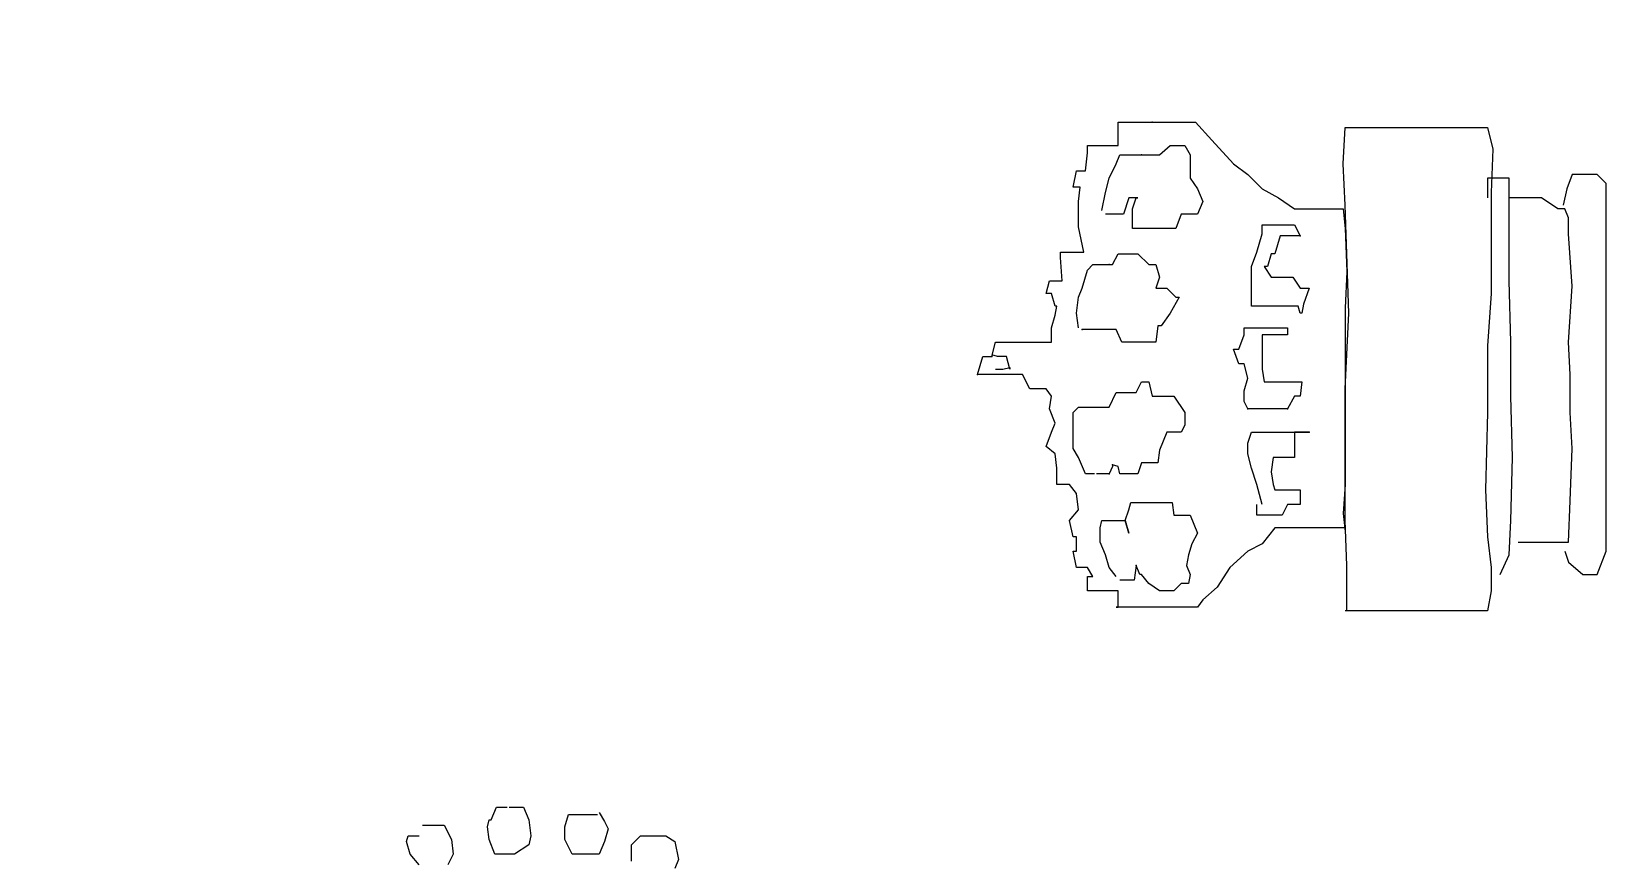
# Model space of a CAD drawing. Extents: x 730654 to 731244, y 4379381 to 4380408.
# Drawn here: x 730677.78 to 730686.57, y 4380248.42 to 4380253.02 of the extents above; entities that cross this region are included whole.
import ezdxf

# ---------------------------------------------------------------- set-up
doc = ezdxf.new("R2010")
doc.units = 0
doc.layers.get('0').update_dxf_attribs({"linetype": 'CONTINUOUS'})

msp = doc.modelspace()

# ---------------------------------------------------------------- linework, layer by layer
at = {"color": 0, "linetype": 'CONTINUOUS'}
for p, q in [((730683.81, 4380252.39), (730683.81, 4380252.52)), ((730683.81, 4380252.52), (730683.84, 4380252.52)), ((730683.81, 4380252.39), (730683.81, 4380252.52)), ((730683.81, 4380252.52), (730683.84, 4380252.52)), ((730683.84, 4380252.52), (730683.88, 4380252.52)), ((730683.84, 4380252.52), (730683.88, 4380252.52)), ((730683.88, 4380252.52), (730683.92, 4380252.52)), ((730683.88, 4380252.52), (730683.92, 4380252.52)), ((730683.92, 4380252.52), (730683.94, 4380252.52)), ((730683.92, 4380252.52), (730683.94, 4380252.52)), ((730683.94, 4380252.52), (730684, 4380252.52)), ((730683.94, 4380252.52), (730684, 4380252.52)), ((730684, 4380252.52), (730684.05, 4380252.52)), ((730684, 4380252.52), (730684.05, 4380252.52)), ((730684.05, 4380252.52), (730684.09, 4380252.52)), ((730684.05, 4380252.52), (730684.09, 4380252.52)), ((730684.09, 4380252.52), (730684.14, 4380252.52)), ((730684.09, 4380252.52), (730684.14, 4380252.52)), ((730684.14, 4380252.52), (730684.19, 4380252.52)), ((730684.14, 4380252.52), (730684.19, 4380252.52)), ((730684.19, 4380252.52), (730684.24, 4380252.52)), ((730684.19, 4380252.52), (730684.24, 4380252.52)), ((730684.24, 4380252.52), (730684.33, 4380252.42)), ((730684.24, 4380252.52), (730684.33, 4380252.42)), ((730685.06, 4380252.29), (730685.07, 4380252.49)), ((730685.06, 4380252.29), (730685.07, 4380252.49)), ((730685.07, 4380252.49), (730685.14, 4380252.49)), ((730685.07, 4380252.49), (730685.14, 4380252.49)), ((730685.14, 4380252.49), (730685.29, 4380252.49)), ((730685.14, 4380252.49), (730685.29, 4380252.49)), ((730685.29, 4380252.49), (730685.5, 4380252.49)), ((730685.29, 4380252.49), (730685.5, 4380252.49)), ((730685.5, 4380252.49), (730685.66, 4380252.49)), ((730685.5, 4380252.49), (730685.66, 4380252.49)), ((730685.66, 4380252.49), (730685.8, 4380252.49)), ((730685.66, 4380252.49), (730685.8, 4380252.49)), ((730685.8, 4380252.49), (730685.86, 4380252.49)), ((730685.8, 4380252.49), (730685.86, 4380252.49)), ((730685.86, 4380252.49), (730685.89, 4380252.37)), ((730685.86, 4380252.49), (730685.89, 4380252.37)), ((730684.33, 4380252.42), (730684.45, 4380252.29)), ((730684.33, 4380252.42), (730684.45, 4380252.29)), ((730683.63, 4380252.25), (730683.64, 4380252.35)), ((730683.63, 4380252.25), (730683.64, 4380252.35)), ((730683.64, 4380252.35), (730683.64, 4380252.39)), ((730683.64, 4380252.39), (730683.68, 4380252.39)), ((730683.64, 4380252.35), (730683.64, 4380252.39)), ((730683.64, 4380252.39), (730683.68, 4380252.39)), ((730683.68, 4380252.39), (730683.72, 4380252.39)), ((730683.68, 4380252.39), (730683.72, 4380252.39)), ((730683.72, 4380252.39), (730683.76, 4380252.39)), ((730683.72, 4380252.39), (730683.76, 4380252.39)), ((730683.76, 4380252.39), (730683.81, 4380252.39)), ((730683.76, 4380252.39), (730683.81, 4380252.39)), ((730683.8, 4380252.29), (730683.82, 4380252.34)), ((730683.8, 4380252.29), (730683.82, 4380252.34)), ((730683.82, 4380252.34), (730683.87, 4380252.34)), ((730683.82, 4380252.34), (730683.87, 4380252.34)), ((730683.87, 4380252.34), (730683.92, 4380252.34)), ((730683.87, 4380252.34), (730683.92, 4380252.34)), ((730683.92, 4380252.34), (730683.94, 4380252.34)), ((730683.92, 4380252.34), (730683.94, 4380252.34)), ((730683.94, 4380252.34), (730683.98, 4380252.34)), ((730683.94, 4380252.34), (730683.98, 4380252.34)), ((730683.98, 4380252.34), (730684, 4380252.34)), ((730683.98, 4380252.34), (730684, 4380252.34)), ((730684, 4380252.34), (730684.04, 4380252.34)), ((730684, 4380252.34), (730684.04, 4380252.34)), ((730684.04, 4380252.34), (730684.1, 4380252.39)), ((730684.04, 4380252.34), (730684.1, 4380252.39)), ((730684.1, 4380252.39), (730684.18, 4380252.39)), ((730684.1, 4380252.39), (730684.18, 4380252.39)), ((730684.18, 4380252.39), (730684.21, 4380252.34)), ((730684.18, 4380252.39), (730684.21, 4380252.34)), ((730684.21, 4380252.34), (730684.21, 4380252.27)), ((730684.21, 4380252.34), (730684.21, 4380252.27)), ((730685.89, 4380252.37), (730685.88, 4380252.13)), ((730685.89, 4380252.37), (730685.88, 4380252.13)), ((730683.56, 4380252.16), (730683.58, 4380252.25)), ((730683.56, 4380252.16), (730683.58, 4380252.25)), ((730683.58, 4380252.25), (730683.63, 4380252.25)), ((730683.58, 4380252.25), (730683.63, 4380252.25)), ((730683.76, 4380252.21), (730683.8, 4380252.29)), ((730683.76, 4380252.21), (730683.8, 4380252.29)), ((730684.21, 4380252.27), (730684.21, 4380252.21)), ((730684.21, 4380252.27), (730684.21, 4380252.21)), ((730684.45, 4380252.29), (730684.53, 4380252.23)), ((730684.45, 4380252.29), (730684.53, 4380252.23)), ((730684.53, 4380252.23), (730684.61, 4380252.15)), ((730684.53, 4380252.23), (730684.61, 4380252.15)), ((730685.07, 4380252.06), (730685.06, 4380252.29)), ((730685.07, 4380252.06), (730685.06, 4380252.29)), ((730686.33, 4380252.23), (730686.3, 4380252.15)), ((730686.33, 4380252.23), (730686.3, 4380252.15)), ((730686.39, 4380252.23), (730686.33, 4380252.23)), ((730686.39, 4380252.23), (730686.33, 4380252.23)), ((730686.47, 4380252.23), (730686.39, 4380252.23)), ((730686.47, 4380252.23), (730686.39, 4380252.23)), ((730686.52, 4380252.18), (730686.47, 4380252.23)), ((730686.52, 4380252.18), (730686.47, 4380252.23)), ((730683.6, 4380252.16), (730683.56, 4380252.16)), ((730683.6, 4380252.16), (730683.56, 4380252.16)), ((730683.59, 4380252.08), (730683.6, 4380252.16)), ((730683.59, 4380252.08), (730683.6, 4380252.16)), ((730683.74, 4380252.13), (730683.76, 4380252.21)), ((730683.74, 4380252.13), (730683.76, 4380252.21)), ((730684.21, 4380252.21), (730684.25, 4380252.15)), ((730684.21, 4380252.21), (730684.25, 4380252.15)), ((730684.25, 4380252.15), (730684.28, 4380252.08)), ((730684.25, 4380252.15), (730684.28, 4380252.08)), ((730684.61, 4380252.15), (730684.7, 4380252.1)), ((730684.61, 4380252.15), (730684.7, 4380252.1)), ((730685.89, 4380252.21), (730685.86, 4380252.21)), ((730685.86, 4380252.21), (730685.86, 4380252.15)), ((730685.89, 4380252.21), (730685.86, 4380252.21)), ((730685.86, 4380252.21), (730685.86, 4380252.15)), ((730685.86, 4380252.15), (730685.86, 4380252.1)), ((730685.86, 4380252.15), (730685.86, 4380252.1)), ((730685.93, 4380252.21), (730685.89, 4380252.21)), ((730685.93, 4380252.21), (730685.89, 4380252.21)), ((730685.98, 4380252.21), (730685.93, 4380252.21)), ((730685.98, 4380252.21), (730685.93, 4380252.21)), ((730685.98, 4380252.15), (730685.98, 4380252.21)), ((730685.98, 4380252.15), (730685.98, 4380252.21)), ((730685.98, 4380252.04), (730685.98, 4380252.15)), ((730685.98, 4380252.04), (730685.98, 4380252.15)), ((730686.3, 4380252.15), (730686.28, 4380252.06)), ((730686.3, 4380252.15), (730686.28, 4380252.06)), ((730686.52, 4380251.99), (730686.52, 4380252.18)), ((730686.52, 4380251.99), (730686.52, 4380252.18)), ((730683.59, 4380251.94), (730683.59, 4380252.08)), ((730683.59, 4380251.94), (730683.59, 4380252.08)), ((730683.72, 4380252.03), (730683.74, 4380252.13)), ((730683.72, 4380252.03), (730683.74, 4380252.13)), ((730683.87, 4380252.1), (730683.84, 4380252.01)), ((730683.87, 4380252.1), (730683.84, 4380252.01)), ((730683.89, 4380252.1), (730683.87, 4380252.1)), ((730683.89, 4380252.1), (730683.87, 4380252.1)), ((730683.89, 4380252.04), (730683.91, 4380252.1)), ((730683.91, 4380252.1), (730683.89, 4380252.1)), ((730683.89, 4380252.04), (730683.91, 4380252.1)), ((730683.91, 4380252.1), (730683.89, 4380252.1)), ((730683.91, 4380252.1), (730683.92, 4380252.1)), ((730683.92, 4380252.1), (730683.91, 4380252.1)), ((730683.91, 4380252.1), (730683.92, 4380252.1)), ((730683.92, 4380252.1), (730683.91, 4380252.1)), ((730684.28, 4380252.08), (730684.25, 4380252.01)), ((730684.28, 4380252.08), (730684.25, 4380252.01)), ((730684.7, 4380252.1), (730684.79, 4380252.04)), ((730684.7, 4380252.1), (730684.79, 4380252.04)), ((730685.08, 4380251.79), (730685.07, 4380252.06)), ((730685.08, 4380251.79), (730685.07, 4380252.06)), ((730685.88, 4380252.13), (730685.88, 4380251.88)), ((730685.88, 4380252.13), (730685.88, 4380251.88)), ((730686.02, 4380252.1), (730685.98, 4380252.1)), ((730686.02, 4380252.1), (730685.98, 4380252.1)), ((730686.09, 4380252.1), (730686.02, 4380252.1)), ((730686.09, 4380252.1), (730686.02, 4380252.1)), ((730686.16, 4380252.1), (730686.09, 4380252.1)), ((730686.16, 4380252.1), (730686.09, 4380252.1)), ((730686.25, 4380252.04), (730686.16, 4380252.1)), ((730686.25, 4380252.04), (730686.16, 4380252.1)), ((730683.76, 4380252.01), (730683.74, 4380252.01)), ((730683.76, 4380252.01), (730683.74, 4380252.01)), ((730683.8, 4380252.01), (730683.76, 4380252.01)), ((730683.8, 4380252.01), (730683.76, 4380252.01)), ((730683.84, 4380252.01), (730683.8, 4380252.01)), ((730683.84, 4380252.01), (730683.8, 4380252.01)), ((730683.89, 4380251.93), (730683.89, 4380252.04)), ((730683.89, 4380251.93), (730683.89, 4380252.04)), ((730684.16, 4380252.01), (730684.13, 4380251.93)), ((730684.16, 4380252.01), (730684.13, 4380251.93)), ((730684.19, 4380252.01), (730684.16, 4380252.01)), ((730684.19, 4380252.01), (730684.16, 4380252.01)), ((730684.25, 4380252.01), (730684.19, 4380252.01)), ((730684.25, 4380252.01), (730684.19, 4380252.01)), ((730684.79, 4380252.04), (730684.83, 4380252.04)), ((730684.79, 4380252.04), (730684.83, 4380252.04)), ((730684.83, 4380252.04), (730684.9, 4380252.04)), ((730684.83, 4380252.04), (730684.9, 4380252.04)), ((730684.9, 4380252.04), (730684.99, 4380252.04)), ((730684.9, 4380252.04), (730684.99, 4380252.04)), ((730684.99, 4380252.04), (730685.02, 4380252.04)), ((730684.99, 4380252.04), (730685.02, 4380252.04)), ((730685.02, 4380252.04), (730685.06, 4380252.04)), ((730685.02, 4380252.04), (730685.06, 4380252.04)), ((730685.06, 4380252.04), (730685.07, 4380251.93)), ((730685.06, 4380252.04), (730685.07, 4380251.93)), ((730685.98, 4380251.89), (730685.98, 4380252.04)), ((730685.98, 4380251.89), (730685.98, 4380252.04)), ((730686.29, 4380252.04), (730686.25, 4380252.04)), ((730686.29, 4380252.04), (730686.25, 4380252.04)), ((730686.31, 4380251.99), (730686.29, 4380252.04)), ((730686.31, 4380251.99), (730686.29, 4380252.04)), ((730686.31, 4380251.9), (730686.31, 4380251.99)), ((730686.31, 4380251.9), (730686.31, 4380251.99)), ((730686.52, 4380251.79), (730686.52, 4380251.99)), ((730686.52, 4380251.79), (730686.52, 4380251.99)), ((730683.62, 4380251.8), (730683.59, 4380251.94)), ((730683.62, 4380251.8), (730683.59, 4380251.94)), ((730683.92, 4380251.93), (730683.89, 4380251.93)), ((730683.92, 4380251.93), (730683.89, 4380251.93)), ((730683.98, 4380251.93), (730683.92, 4380251.93)), ((730683.98, 4380251.93), (730683.92, 4380251.93)), ((730684.03, 4380251.93), (730683.98, 4380251.93)), ((730684.03, 4380251.93), (730683.98, 4380251.93)), ((730684.1, 4380251.93), (730684.03, 4380251.93)), ((730684.1, 4380251.93), (730684.03, 4380251.93)), ((730684.13, 4380251.93), (730684.1, 4380251.93)), ((730684.13, 4380251.93), (730684.1, 4380251.93)), ((730684.58, 4380251.8), (730684.61, 4380251.9)), ((730684.58, 4380251.8), (730684.61, 4380251.9)), ((730684.61, 4380251.9), (730684.61, 4380251.95)), ((730684.61, 4380251.95), (730684.64, 4380251.95)), ((730684.61, 4380251.9), (730684.61, 4380251.95)), ((730684.61, 4380251.95), (730684.64, 4380251.95)), ((730684.64, 4380251.95), (730684.68, 4380251.95)), ((730684.64, 4380251.95), (730684.68, 4380251.95)), ((730684.68, 4380251.95), (730684.72, 4380251.95)), ((730684.68, 4380251.95), (730684.72, 4380251.95)), ((730684.71, 4380251.89), (730684.68, 4380251.79)), ((730684.71, 4380251.89), (730684.68, 4380251.79)), ((730684.75, 4380251.89), (730684.71, 4380251.89)), ((730684.75, 4380251.89), (730684.71, 4380251.89)), ((730684.72, 4380251.95), (730684.79, 4380251.95)), ((730684.72, 4380251.95), (730684.79, 4380251.95)), ((730684.82, 4380251.89), (730684.75, 4380251.89)), ((730684.82, 4380251.89), (730684.75, 4380251.89)), ((730684.79, 4380251.95), (730684.82, 4380251.89)), ((730684.79, 4380251.95), (730684.82, 4380251.89)), ((730685.07, 4380251.93), (730685.08, 4380251.69)), ((730685.07, 4380251.93), (730685.08, 4380251.69)), ((730685.88, 4380251.88), (730685.88, 4380251.57)), ((730685.88, 4380251.88), (730685.88, 4380251.57)), ((730685.98, 4380251.64), (730685.98, 4380251.89)), ((730685.98, 4380251.64), (730685.98, 4380251.89)), ((730686.33, 4380251.61), (730686.31, 4380251.9)), ((730686.33, 4380251.61), (730686.31, 4380251.9)), ((730683.49, 4380251.77), (730683.49, 4380251.8)), ((730683.49, 4380251.8), (730683.51, 4380251.8)), ((730683.49, 4380251.77), (730683.49, 4380251.8)), ((730683.49, 4380251.8), (730683.51, 4380251.8)), ((730683.51, 4380251.8), (730683.55, 4380251.8)), ((730683.51, 4380251.8), (730683.55, 4380251.8)), ((730683.55, 4380251.8), (730683.59, 4380251.8)), ((730683.55, 4380251.8), (730683.59, 4380251.8)), ((730683.59, 4380251.8), (730683.62, 4380251.8)), ((730683.59, 4380251.8), (730683.62, 4380251.8)), ((730683.78, 4380251.73), (730683.81, 4380251.79)), ((730683.78, 4380251.73), (730683.81, 4380251.79)), ((730683.81, 4380251.79), (730683.84, 4380251.79)), ((730683.81, 4380251.79), (730683.84, 4380251.79)), ((730683.84, 4380251.79), (730683.92, 4380251.79)), ((730683.84, 4380251.79), (730683.92, 4380251.79)), ((730683.92, 4380251.79), (730683.98, 4380251.73)), ((730683.92, 4380251.79), (730683.98, 4380251.73)), ((730684.55, 4380251.72), (730684.58, 4380251.8)), ((730684.55, 4380251.72), (730684.58, 4380251.8)), ((730684.66, 4380251.79), (730684.64, 4380251.72)), ((730684.66, 4380251.79), (730684.64, 4380251.72)), ((730684.68, 4380251.79), (730684.66, 4380251.79)), ((730684.68, 4380251.79), (730684.66, 4380251.79)), ((730685.09, 4380251.46), (730685.08, 4380251.79)), ((730685.09, 4380251.46), (730685.08, 4380251.79)), ((730686.52, 4380251.39), (730686.52, 4380251.79)), ((730686.52, 4380251.39), (730686.52, 4380251.79)), ((730683.5, 4380251.64), (730683.49, 4380251.77)), ((730683.5, 4380251.64), (730683.49, 4380251.77)), ((730683.61, 4380251.6), (730683.64, 4380251.7)), ((730683.61, 4380251.6), (730683.64, 4380251.7)), ((730683.64, 4380251.7), (730683.67, 4380251.73)), ((730683.64, 4380251.7), (730683.67, 4380251.73)), ((730683.67, 4380251.73), (730683.69, 4380251.73)), ((730683.67, 4380251.73), (730683.69, 4380251.73)), ((730683.69, 4380251.73), (730683.72, 4380251.73)), ((730683.69, 4380251.73), (730683.72, 4380251.73)), ((730683.72, 4380251.73), (730683.76, 4380251.73)), ((730683.72, 4380251.73), (730683.76, 4380251.73)), ((730683.76, 4380251.73), (730683.78, 4380251.73)), ((730683.76, 4380251.73), (730683.78, 4380251.73)), ((730683.98, 4380251.73), (730684.02, 4380251.73)), ((730683.98, 4380251.73), (730684.02, 4380251.73)), ((730684.02, 4380251.73), (730684.04, 4380251.66)), ((730684.02, 4380251.73), (730684.04, 4380251.66)), ((730684.55, 4380251.66), (730684.55, 4380251.72)), ((730684.55, 4380251.66), (730684.55, 4380251.72)), ((730684.64, 4380251.72), (730684.62, 4380251.72)), ((730684.62, 4380251.72), (730684.66, 4380251.66)), ((730684.64, 4380251.72), (730684.62, 4380251.72)), ((730684.62, 4380251.72), (730684.66, 4380251.66)), ((730683.41, 4380251.57), (730683.43, 4380251.64)), ((730683.41, 4380251.57), (730683.43, 4380251.64)), ((730683.43, 4380251.64), (730683.46, 4380251.64)), ((730683.43, 4380251.64), (730683.46, 4380251.64)), ((730683.46, 4380251.64), (730683.49, 4380251.64)), ((730683.46, 4380251.64), (730683.49, 4380251.64)), ((730683.49, 4380251.64), (730683.5, 4380251.64)), ((730683.49, 4380251.64), (730683.5, 4380251.64)), ((730684.04, 4380251.66), (730684.02, 4380251.6)), ((730684.04, 4380251.66), (730684.02, 4380251.6)), ((730684.55, 4380251.57), (730684.55, 4380251.66)), ((730684.55, 4380251.57), (730684.55, 4380251.66)), ((730684.66, 4380251.66), (730684.7, 4380251.66)), ((730684.66, 4380251.66), (730684.7, 4380251.66)), ((730684.7, 4380251.66), (730684.74, 4380251.66)), ((730684.7, 4380251.66), (730684.74, 4380251.66)), ((730684.74, 4380251.66), (730684.78, 4380251.66)), ((730684.74, 4380251.66), (730684.78, 4380251.66)), ((730684.78, 4380251.66), (730684.82, 4380251.6)), ((730684.78, 4380251.66), (730684.82, 4380251.6)), ((730685.08, 4380251.69), (730685.07, 4380251.49)), ((730685.08, 4380251.69), (730685.07, 4380251.49)), ((730685.99, 4380251.3), (730685.98, 4380251.64)), ((730685.99, 4380251.3), (730685.98, 4380251.64)), ((730683.44, 4380251.57), (730683.41, 4380251.57)), ((730683.44, 4380251.57), (730683.41, 4380251.57)), ((730683.46, 4380251.5), (730683.44, 4380251.57)), ((730683.46, 4380251.5), (730683.44, 4380251.57)), ((730683.58, 4380251.46), (730683.59, 4380251.55)), ((730683.58, 4380251.46), (730683.59, 4380251.55)), ((730683.59, 4380251.55), (730683.61, 4380251.6)), ((730683.59, 4380251.55), (730683.61, 4380251.6)), ((730684.02, 4380251.6), (730684.08, 4380251.6)), ((730684.02, 4380251.6), (730684.08, 4380251.6)), ((730684.08, 4380251.6), (730684.13, 4380251.55)), ((730684.08, 4380251.6), (730684.13, 4380251.55)), ((730684.15, 4380251.55), (730684.1, 4380251.46)), ((730684.15, 4380251.55), (730684.1, 4380251.46)), ((730684.13, 4380251.55), (730684.15, 4380251.55)), ((730684.13, 4380251.55), (730684.15, 4380251.55)), ((730684.55, 4380251.5), (730684.55, 4380251.57)), ((730684.55, 4380251.5), (730684.55, 4380251.57)), ((730684.82, 4380251.6), (730684.83, 4380251.6)), ((730684.82, 4380251.6), (730684.83, 4380251.6)), ((730684.83, 4380251.6), (730684.87, 4380251.6)), ((730684.83, 4380251.6), (730684.87, 4380251.6)), ((730684.87, 4380251.6), (730684.84, 4380251.51)), ((730684.87, 4380251.6), (730684.84, 4380251.51)), ((730685.88, 4380251.57), (730685.86, 4380251.28)), ((730685.88, 4380251.57), (730685.86, 4380251.28)), ((730686.31, 4380251.3), (730686.33, 4380251.61)), ((730686.31, 4380251.3), (730686.33, 4380251.61)), ((730683.44, 4380251.38), (730683.46, 4380251.45)), ((730683.44, 4380251.38), (730683.46, 4380251.45)), ((730683.46, 4380251.45), (730683.47, 4380251.5)), ((730683.47, 4380251.5), (730683.46, 4380251.5)), ((730683.46, 4380251.45), (730683.47, 4380251.5)), ((730683.47, 4380251.5), (730683.46, 4380251.5)), ((730683.59, 4380251.38), (730683.58, 4380251.46)), ((730683.59, 4380251.38), (730683.58, 4380251.46)), ((730684.1, 4380251.46), (730684.05, 4380251.39)), ((730684.1, 4380251.46), (730684.05, 4380251.39)), ((730684.58, 4380251.5), (730684.55, 4380251.5)), ((730684.58, 4380251.5), (730684.55, 4380251.5)), ((730684.64, 4380251.5), (730684.58, 4380251.5)), ((730684.64, 4380251.5), (730684.58, 4380251.5)), ((730684.72, 4380251.5), (730684.64, 4380251.5)), ((730684.72, 4380251.5), (730684.64, 4380251.5)), ((730684.79, 4380251.5), (730684.72, 4380251.5)), ((730684.79, 4380251.5), (730684.72, 4380251.5)), ((730684.81, 4380251.5), (730684.79, 4380251.5)), ((730684.81, 4380251.5), (730684.79, 4380251.5)), ((730684.82, 4380251.46), (730684.81, 4380251.5)), ((730684.82, 4380251.46), (730684.81, 4380251.5)), ((730684.83, 4380251.46), (730684.82, 4380251.46)), ((730684.83, 4380251.46), (730684.82, 4380251.46)), ((730684.84, 4380251.51), (730684.83, 4380251.46)), ((730684.84, 4380251.51), (730684.83, 4380251.46)), ((730685.07, 4380251.49), (730685.07, 4380251.27)), ((730685.07, 4380251.49), (730685.07, 4380251.27)), ((730685.07, 4380251.04), (730685.09, 4380251.46)), ((730685.07, 4380251.04), (730685.09, 4380251.46)), ((730683.44, 4380251.3), (730683.44, 4380251.38)), ((730683.44, 4380251.3), (730683.44, 4380251.38)), ((730683.64, 4380251.37), (730683.61, 4380251.37)), ((730683.64, 4380251.37), (730683.61, 4380251.37)), ((730683.68, 4380251.37), (730683.64, 4380251.37)), ((730683.68, 4380251.37), (730683.64, 4380251.37)), ((730683.72, 4380251.37), (730683.68, 4380251.37)), ((730683.72, 4380251.37), (730683.68, 4380251.37)), ((730683.74, 4380251.37), (730683.72, 4380251.37)), ((730683.74, 4380251.37), (730683.72, 4380251.37)), ((730683.76, 4380251.37), (730683.74, 4380251.37)), ((730683.76, 4380251.37), (730683.74, 4380251.37)), ((730683.8, 4380251.37), (730683.76, 4380251.37)), ((730683.8, 4380251.37), (730683.76, 4380251.37)), ((730683.83, 4380251.3), (730683.8, 4380251.37)), ((730683.83, 4380251.3), (730683.8, 4380251.37)), ((730684.03, 4380251.39), (730684.02, 4380251.3)), ((730684.03, 4380251.39), (730684.02, 4380251.3)), ((730684.05, 4380251.39), (730684.03, 4380251.39)), ((730684.05, 4380251.39), (730684.03, 4380251.39)), ((730684.51, 4380251.34), (730684.51, 4380251.38)), ((730684.51, 4380251.38), (730684.53, 4380251.38)), ((730684.51, 4380251.34), (730684.51, 4380251.38)), ((730684.51, 4380251.38), (730684.53, 4380251.38)), ((730684.53, 4380251.38), (730684.58, 4380251.38)), ((730684.53, 4380251.38), (730684.58, 4380251.38)), ((730684.58, 4380251.38), (730684.66, 4380251.38)), ((730684.58, 4380251.38), (730684.66, 4380251.38)), ((730684.66, 4380251.38), (730684.71, 4380251.38)), ((730684.66, 4380251.38), (730684.71, 4380251.38)), ((730684.71, 4380251.38), (730684.75, 4380251.38)), ((730684.71, 4380251.38), (730684.75, 4380251.38)), ((730684.75, 4380251.38), (730684.75, 4380251.34)), ((730684.75, 4380251.38), (730684.75, 4380251.34)), ((730686.52, 4380251.03), (730686.52, 4380251.39)), ((730686.52, 4380251.03), (730686.52, 4380251.39)), ((730683.11, 4380251.22), (730683.13, 4380251.3)), ((730683.11, 4380251.22), (730683.13, 4380251.3)), ((730683.13, 4380251.3), (730683.15, 4380251.3)), ((730683.13, 4380251.3), (730683.15, 4380251.3)), ((730683.15, 4380251.3), (730683.19, 4380251.3)), ((730683.15, 4380251.3), (730683.19, 4380251.3)), ((730683.19, 4380251.3), (730683.24, 4380251.3)), ((730683.19, 4380251.3), (730683.24, 4380251.3)), ((730683.24, 4380251.3), (730683.3, 4380251.3)), ((730683.24, 4380251.3), (730683.3, 4380251.3)), ((730683.3, 4380251.3), (730683.34, 4380251.3)), ((730683.3, 4380251.3), (730683.34, 4380251.3)), ((730683.34, 4380251.3), (730683.38, 4380251.3)), ((730683.34, 4380251.3), (730683.38, 4380251.3)), ((730683.38, 4380251.3), (730683.41, 4380251.3)), ((730683.38, 4380251.3), (730683.41, 4380251.3)), ((730683.41, 4380251.3), (730683.43, 4380251.3)), ((730683.41, 4380251.3), (730683.43, 4380251.3)), ((730683.43, 4380251.3), (730683.44, 4380251.3)), ((730683.43, 4380251.3), (730683.44, 4380251.3)), ((730683.87, 4380251.3), (730683.83, 4380251.3)), ((730683.87, 4380251.3), (730683.83, 4380251.3)), ((730683.94, 4380251.3), (730683.87, 4380251.3)), ((730683.94, 4380251.3), (730683.87, 4380251.3)), ((730684, 4380251.3), (730683.94, 4380251.3)), ((730684, 4380251.3), (730683.94, 4380251.3)), ((730684.02, 4380251.3), (730684, 4380251.3)), ((730684.02, 4380251.3), (730684, 4380251.3)), ((730684.48, 4380251.18), (730684.45, 4380251.26)), ((730684.45, 4380251.26), (730684.48, 4380251.26)), ((730684.48, 4380251.18), (730684.45, 4380251.26)), ((730684.45, 4380251.26), (730684.48, 4380251.26)), ((730684.48, 4380251.26), (730684.51, 4380251.34)), ((730684.48, 4380251.26), (730684.51, 4380251.34)), ((730684.64, 4380251.34), (730684.61, 4380251.34)), ((730684.61, 4380251.34), (730684.61, 4380251.19)), ((730684.64, 4380251.34), (730684.61, 4380251.34)), ((730684.61, 4380251.34), (730684.61, 4380251.19)), ((730684.68, 4380251.34), (730684.64, 4380251.34)), ((730684.68, 4380251.34), (730684.64, 4380251.34)), ((730684.72, 4380251.34), (730684.68, 4380251.34)), ((730684.72, 4380251.34), (730684.68, 4380251.34)), ((730684.75, 4380251.34), (730684.72, 4380251.34)), ((730684.75, 4380251.34), (730684.72, 4380251.34)), ((730685.07, 4380251.27), (730685.07, 4380251)), ((730685.07, 4380251.27), (730685.07, 4380251)), ((730685.86, 4380251.28), (730685.86, 4380250.91)), ((730685.86, 4380251.28), (730685.86, 4380250.91)), ((730685.99, 4380251), (730685.99, 4380251.3)), ((730685.99, 4380251), (730685.99, 4380251.3)), ((730686.32, 4380251.12), (730686.31, 4380251.3)), ((730686.32, 4380251.12), (730686.31, 4380251.3)), ((730683.03, 4380251.12), (730683.06, 4380251.22)), ((730683.03, 4380251.12), (730683.06, 4380251.22)), ((730683.06, 4380251.22), (730683.1, 4380251.22)), ((730683.06, 4380251.22), (730683.1, 4380251.22)), ((730683.1, 4380251.22), (730683.11, 4380251.22)), ((730683.1, 4380251.22), (730683.11, 4380251.22)), ((730683.14, 4380251.22), (730683.11, 4380251.23)), ((730683.11, 4380251.23), (730683.11, 4380251.22)), ((730683.14, 4380251.22), (730683.11, 4380251.23)), ((730683.11, 4380251.23), (730683.11, 4380251.22)), ((730683.19, 4380251.22), (730683.14, 4380251.22)), ((730683.19, 4380251.22), (730683.14, 4380251.22)), ((730683.21, 4380251.15), (730683.19, 4380251.22)), ((730683.21, 4380251.15), (730683.19, 4380251.22)), ((730684.51, 4380251.18), (730684.48, 4380251.18)), ((730684.51, 4380251.18), (730684.48, 4380251.18)), ((730684.53, 4380251.1), (730684.51, 4380251.18)), ((730684.53, 4380251.1), (730684.51, 4380251.18)), ((730684.61, 4380251.19), (730684.61, 4380251.15)), ((730684.61, 4380251.19), (730684.61, 4380251.15)), ((730683.04, 4380251.12), (730683.03, 4380251.12)), ((730683.04, 4380251.12), (730683.03, 4380251.12)), ((730683.1, 4380251.12), (730683.04, 4380251.12)), ((730683.1, 4380251.12), (730683.04, 4380251.12)), ((730683.15, 4380251.12), (730683.1, 4380251.12)), ((730683.15, 4380251.12), (730683.1, 4380251.12)), ((730683.13, 4380251.15), (730683.17, 4380251.15)), ((730683.13, 4380251.15), (730683.17, 4380251.15)), ((730683.2, 4380251.12), (730683.15, 4380251.12)), ((730683.2, 4380251.12), (730683.15, 4380251.12)), ((730683.17, 4380251.15), (730683.21, 4380251.16)), ((730683.17, 4380251.15), (730683.21, 4380251.16)), ((730683.24, 4380251.12), (730683.2, 4380251.12)), ((730683.24, 4380251.12), (730683.2, 4380251.12)), ((730683.21, 4380251.16), (730683.21, 4380251.15)), ((730683.21, 4380251.16), (730683.21, 4380251.15)), ((730683.28, 4380251.12), (730683.24, 4380251.12)), ((730683.28, 4380251.12), (730683.24, 4380251.12)), ((730683.32, 4380251.04), (730683.28, 4380251.12)), ((730683.32, 4380251.04), (730683.28, 4380251.12)), ((730684.51, 4380251.03), (730684.53, 4380251.1)), ((730684.51, 4380251.03), (730684.53, 4380251.1)), ((730684.61, 4380251.15), (730684.62, 4380251.08)), ((730684.61, 4380251.15), (730684.62, 4380251.08)), ((730686.32, 4380250.91), (730686.32, 4380251.12)), ((730686.32, 4380250.91), (730686.32, 4380251.12)), ((730683.38, 4380251.04), (730683.32, 4380251.04)), ((730683.38, 4380251.04), (730683.32, 4380251.04)), ((730683.41, 4380251.04), (730683.38, 4380251.04)), ((730683.41, 4380251.04), (730683.38, 4380251.04)), ((730683.44, 4380251), (730683.41, 4380251.04)), ((730683.44, 4380251), (730683.41, 4380251.04)), ((730683.43, 4380250.93), (730683.44, 4380251)), ((730683.43, 4380250.93), (730683.44, 4380251)), ((730683.76, 4380250.94), (730683.8, 4380251.02)), ((730683.76, 4380250.94), (730683.8, 4380251.02)), ((730683.8, 4380251.02), (730683.91, 4380251.02)), ((730683.8, 4380251.02), (730683.91, 4380251.02)), ((730683.91, 4380251.02), (730683.94, 4380251.08)), ((730683.91, 4380251.02), (730683.94, 4380251.08)), ((730683.94, 4380251.08), (730683.98, 4380251.08)), ((730683.94, 4380251.08), (730683.98, 4380251.08)), ((730683.98, 4380251.08), (730684, 4380251)), ((730683.98, 4380251.08), (730684, 4380251)), ((730684, 4380251), (730684.04, 4380251)), ((730684, 4380251), (730684.04, 4380251)), ((730684.04, 4380251), (730684.12, 4380251)), ((730684.04, 4380251), (730684.12, 4380251)), ((730684.12, 4380251), (730684.18, 4380250.91)), ((730684.12, 4380251), (730684.18, 4380250.91)), ((730684.51, 4380250.97), (730684.51, 4380251.03)), ((730684.51, 4380250.97), (730684.51, 4380251.03)), ((730684.62, 4380251.08), (730684.64, 4380251.08)), ((730684.62, 4380251.08), (730684.64, 4380251.08)), ((730684.64, 4380251.08), (730684.66, 4380251.08)), ((730684.64, 4380251.08), (730684.66, 4380251.08)), ((730684.66, 4380251.08), (730684.7, 4380251.08)), ((730684.66, 4380251.08), (730684.7, 4380251.08)), ((730684.7, 4380251.08), (730684.75, 4380251.08)), ((730684.7, 4380251.08), (730684.75, 4380251.08)), ((730684.75, 4380251.08), (730684.79, 4380251.08)), ((730684.75, 4380251.08), (730684.79, 4380251.08)), ((730684.79, 4380251), (730684.75, 4380250.93)), ((730684.79, 4380251), (730684.75, 4380250.93)), ((730684.79, 4380251.08), (730684.83, 4380251.08)), ((730684.79, 4380251.08), (730684.83, 4380251.08)), ((730684.82, 4380251), (730684.79, 4380251)), ((730684.82, 4380251), (730684.79, 4380251)), ((730684.83, 4380251.08), (730684.82, 4380251)), ((730684.83, 4380251.08), (730684.82, 4380251)), ((730685.07, 4380250.7), (730685.07, 4380251.04)), ((730685.07, 4380250.7), (730685.07, 4380251.04)), ((730685.07, 4380251), (730685.07, 4380250.74)), ((730685.07, 4380251), (730685.07, 4380250.74)), ((730686, 4380250.66), (730685.99, 4380251)), ((730686, 4380250.66), (730685.99, 4380251)), ((730686.52, 4380250.74), (730686.52, 4380251.03)), ((730686.52, 4380250.74), (730686.52, 4380251.03)), ((730683.46, 4380250.85), (730683.43, 4380250.93)), ((730683.46, 4380250.85), (730683.43, 4380250.93)), ((730683.56, 4380250.91), (730683.59, 4380250.94)), ((730683.56, 4380250.91), (730683.59, 4380250.94)), ((730683.56, 4380250.8), (730683.56, 4380250.91)), ((730683.56, 4380250.8), (730683.56, 4380250.91)), ((730683.59, 4380250.94), (730683.61, 4380250.94)), ((730683.59, 4380250.94), (730683.61, 4380250.94)), ((730683.61, 4380250.94), (730683.64, 4380250.94)), ((730683.61, 4380250.94), (730683.64, 4380250.94)), ((730683.64, 4380250.94), (730683.69, 4380250.94)), ((730683.64, 4380250.94), (730683.69, 4380250.94)), ((730683.69, 4380250.94), (730683.72, 4380250.94)), ((730683.69, 4380250.94), (730683.72, 4380250.94)), ((730683.72, 4380250.94), (730683.76, 4380250.94)), ((730683.72, 4380250.94), (730683.76, 4380250.94)), ((730684.18, 4380250.91), (730684.18, 4380250.84)), ((730684.18, 4380250.91), (730684.18, 4380250.84)), ((730684.53, 4380250.93), (730684.51, 4380250.97)), ((730684.53, 4380250.93), (730684.51, 4380250.97)), ((730684.61, 4380250.93), (730684.53, 4380250.93)), ((730684.61, 4380250.93), (730684.53, 4380250.93)), ((730684.64, 4380250.93), (730684.61, 4380250.93)), ((730684.64, 4380250.93), (730684.61, 4380250.93)), ((730684.7, 4380250.93), (730684.64, 4380250.93)), ((730684.7, 4380250.93), (730684.64, 4380250.93)), ((730684.74, 4380250.93), (730684.7, 4380250.93)), ((730684.74, 4380250.93), (730684.7, 4380250.93)), ((730684.75, 4380250.93), (730684.74, 4380250.93)), ((730684.75, 4380250.93), (730684.74, 4380250.93)), ((730685.86, 4380250.91), (730685.85, 4380250.48)), ((730685.86, 4380250.91), (730685.85, 4380250.48)), ((730686.33, 4380250.71), (730686.32, 4380250.91)), ((730686.33, 4380250.71), (730686.32, 4380250.91)), ((730683.44, 4380250.8), (730683.46, 4380250.85)), ((730683.44, 4380250.8), (730683.46, 4380250.85)), ((730684.18, 4380250.84), (730684.16, 4380250.8)), ((730684.18, 4380250.84), (730684.16, 4380250.8)), ((730683.41, 4380250.72), (730683.44, 4380250.8)), ((730683.41, 4380250.72), (730683.44, 4380250.8)), ((730683.56, 4380250.71), (730683.56, 4380250.8)), ((730683.56, 4380250.71), (730683.56, 4380250.8)), ((730684.08, 4380250.8), (730684.04, 4380250.7)), ((730684.08, 4380250.8), (730684.04, 4380250.7)), ((730684.11, 4380250.8), (730684.08, 4380250.8)), ((730684.11, 4380250.8), (730684.08, 4380250.8)), ((730684.16, 4380250.8), (730684.11, 4380250.8)), ((730684.16, 4380250.8), (730684.11, 4380250.8)), ((730684.53, 4380250.74), (730684.55, 4380250.8)), ((730684.53, 4380250.74), (730684.55, 4380250.8)), ((730684.53, 4380250.68), (730684.53, 4380250.74)), ((730684.53, 4380250.68), (730684.53, 4380250.74)), ((730684.55, 4380250.8), (730684.61, 4380250.8)), ((730684.55, 4380250.8), (730684.61, 4380250.8)), ((730684.61, 4380250.8), (730684.66, 4380250.8)), ((730684.61, 4380250.8), (730684.66, 4380250.8)), ((730684.66, 4380250.8), (730684.7, 4380250.8)), ((730684.66, 4380250.8), (730684.7, 4380250.8)), ((730684.7, 4380250.8), (730684.72, 4380250.8)), ((730684.7, 4380250.8), (730684.72, 4380250.8)), ((730684.72, 4380250.8), (730684.74, 4380250.8)), ((730684.72, 4380250.8), (730684.74, 4380250.8)), ((730684.74, 4380250.8), (730684.78, 4380250.8)), ((730684.74, 4380250.8), (730684.78, 4380250.8)), ((730684.78, 4380250.8), (730684.79, 4380250.8)), ((730684.78, 4380250.8), (730684.79, 4380250.8)), ((730684.79, 4380250.8), (730684.81, 4380250.8)), ((730684.81, 4380250.8), (730684.79, 4380250.8)), ((730684.79, 4380250.8), (730684.79, 4380250.66)), ((730684.79, 4380250.8), (730684.81, 4380250.8)), ((730684.81, 4380250.8), (730684.79, 4380250.8)), ((730684.79, 4380250.8), (730684.79, 4380250.66)), ((730684.81, 4380250.8), (730684.82, 4380250.8)), ((730684.83, 4380250.8), (730684.81, 4380250.8)), ((730684.81, 4380250.8), (730684.82, 4380250.8)), ((730684.83, 4380250.8), (730684.81, 4380250.8)), ((730684.82, 4380250.8), (730684.84, 4380250.8)), ((730684.82, 4380250.8), (730684.84, 4380250.8)), ((730684.87, 4380250.8), (730684.83, 4380250.8)), ((730684.87, 4380250.8), (730684.83, 4380250.8)), ((730684.84, 4380250.8), (730684.87, 4380250.8)), ((730684.84, 4380250.8), (730684.87, 4380250.8)), ((730685.07, 4380250.74), (730685.07, 4380250.51)), ((730685.07, 4380250.74), (730685.07, 4380250.51)), ((730686.52, 4380250.39), (730686.52, 4380250.74)), ((730686.52, 4380250.39), (730686.52, 4380250.74)), ((730683.46, 4380250.68), (730683.41, 4380250.72)), ((730683.46, 4380250.68), (730683.41, 4380250.72)), ((730683.47, 4380250.6), (730683.46, 4380250.68)), ((730683.47, 4380250.6), (730683.46, 4380250.68)), ((730683.59, 4380250.66), (730683.56, 4380250.71)), ((730683.59, 4380250.66), (730683.56, 4380250.71)), ((730683.63, 4380250.57), (730683.59, 4380250.66)), ((730683.63, 4380250.57), (730683.59, 4380250.66)), ((730684.04, 4380250.7), (730684.03, 4380250.63)), ((730684.04, 4380250.7), (730684.03, 4380250.63)), ((730684.55, 4380250.6), (730684.53, 4380250.68)), ((730684.55, 4380250.6), (730684.53, 4380250.68)), ((730684.67, 4380250.66), (730684.66, 4380250.58)), ((730684.67, 4380250.66), (730684.66, 4380250.58)), ((730684.71, 4380250.66), (730684.67, 4380250.66)), ((730684.71, 4380250.66), (730684.67, 4380250.66)), ((730684.75, 4380250.66), (730684.71, 4380250.66)), ((730684.75, 4380250.66), (730684.71, 4380250.66)), ((730684.79, 4380250.66), (730684.75, 4380250.66)), ((730684.79, 4380250.66), (730684.75, 4380250.66)), ((730685.07, 4380250.31), (730685.07, 4380250.7)), ((730685.07, 4380250.31), (730685.07, 4380250.7)), ((730685.99, 4380250.31), (730686, 4380250.66)), ((730685.99, 4380250.31), (730686, 4380250.66)), ((730686.32, 4380250.42), (730686.33, 4380250.71)), ((730686.32, 4380250.42), (730686.33, 4380250.71)), ((730683.47, 4380250.51), (730683.47, 4380250.6)), ((730683.47, 4380250.51), (730683.47, 4380250.6)), ((730683.68, 4380250.57), (730683.63, 4380250.57)), ((730683.68, 4380250.57), (730683.63, 4380250.57)), ((730683.71, 4380250.57), (730683.69, 4380250.57)), ((730683.71, 4380250.57), (730683.69, 4380250.57)), ((730683.76, 4380250.57), (730683.71, 4380250.57)), ((730683.76, 4380250.57), (730683.71, 4380250.57)), ((730683.78, 4380250.61), (730683.76, 4380250.57)), ((730683.78, 4380250.61), (730683.76, 4380250.57)), ((730683.81, 4380250.61), (730683.78, 4380250.62)), ((730683.78, 4380250.62), (730683.78, 4380250.61)), ((730683.81, 4380250.61), (730683.78, 4380250.62)), ((730683.78, 4380250.62), (730683.78, 4380250.61)), ((730683.82, 4380250.57), (730683.81, 4380250.61)), ((730683.82, 4380250.57), (730683.81, 4380250.61)), ((730683.84, 4380250.57), (730683.82, 4380250.57)), ((730683.84, 4380250.57), (730683.82, 4380250.57)), ((730683.89, 4380250.57), (730683.84, 4380250.57)), ((730683.89, 4380250.57), (730683.84, 4380250.57)), ((730683.92, 4380250.57), (730683.89, 4380250.57)), ((730683.92, 4380250.57), (730683.89, 4380250.57)), ((730683.94, 4380250.63), (730683.92, 4380250.57)), ((730683.94, 4380250.63), (730683.92, 4380250.57)), ((730684, 4380250.63), (730683.94, 4380250.63)), ((730684, 4380250.63), (730683.94, 4380250.63)), ((730684.03, 4380250.63), (730684, 4380250.63)), ((730684.03, 4380250.63), (730684, 4380250.63)), ((730684.58, 4380250.51), (730684.55, 4380250.6)), ((730684.58, 4380250.51), (730684.55, 4380250.6)), ((730684.66, 4380250.58), (730684.67, 4380250.51)), ((730684.66, 4380250.58), (730684.67, 4380250.51)), ((730683.49, 4380250.51), (730683.47, 4380250.51)), ((730683.49, 4380250.51), (730683.47, 4380250.51)), ((730683.54, 4380250.51), (730683.49, 4380250.51)), ((730683.54, 4380250.51), (730683.49, 4380250.51)), ((730683.58, 4380250.46), (730683.54, 4380250.51)), ((730683.58, 4380250.46), (730683.54, 4380250.51)), ((730684.61, 4380250.4), (730684.58, 4380250.51)), ((730684.61, 4380250.4), (730684.58, 4380250.51)), ((730684.67, 4380250.51), (730684.68, 4380250.48)), ((730684.67, 4380250.51), (730684.68, 4380250.48)), ((730684.68, 4380250.48), (730684.7, 4380250.48)), ((730684.68, 4380250.48), (730684.7, 4380250.48)), ((730684.7, 4380250.48), (730684.72, 4380250.48)), ((730684.7, 4380250.48), (730684.72, 4380250.48)), ((730684.72, 4380250.48), (730684.73, 4380250.48)), ((730684.72, 4380250.48), (730684.73, 4380250.48)), ((730684.73, 4380250.48), (730684.78, 4380250.48)), ((730684.73, 4380250.48), (730684.78, 4380250.48)), ((730684.78, 4380250.48), (730684.82, 4380250.48)), ((730684.78, 4380250.48), (730684.82, 4380250.48)), ((730684.82, 4380250.48), (730684.82, 4380250.4)), ((730684.82, 4380250.48), (730684.82, 4380250.4)), ((730685.07, 4380250.51), (730685.06, 4380250.35)), ((730685.07, 4380250.51), (730685.06, 4380250.35)), ((730685.85, 4380250.48), (730685.86, 4380250.22)), ((730685.85, 4380250.48), (730685.86, 4380250.22)), ((730683.59, 4380250.37), (730683.58, 4380250.46)), ((730683.59, 4380250.37), (730683.58, 4380250.46)), ((730683.87, 4380250.37), (730683.88, 4380250.41)), ((730683.87, 4380250.37), (730683.88, 4380250.41)), ((730683.88, 4380250.41), (730683.91, 4380250.41)), ((730683.88, 4380250.41), (730683.91, 4380250.41)), ((730683.91, 4380250.41), (730683.94, 4380250.41)), ((730683.91, 4380250.41), (730683.94, 4380250.41)), ((730683.94, 4380250.41), (730684, 4380250.41)), ((730683.94, 4380250.41), (730684, 4380250.41)), ((730684, 4380250.41), (730684.08, 4380250.41)), ((730684, 4380250.41), (730684.08, 4380250.41)), ((730684.08, 4380250.41), (730684.11, 4380250.41)), ((730684.08, 4380250.41), (730684.11, 4380250.41)), ((730684.11, 4380250.41), (730684.12, 4380250.34)), ((730684.11, 4380250.41), (730684.12, 4380250.34)), ((730684.58, 4380250.34), (730684.58, 4380250.4)), ((730684.58, 4380250.34), (730684.58, 4380250.4)), ((730684.75, 4380250.4), (730684.72, 4380250.34)), ((730684.75, 4380250.4), (730684.72, 4380250.34)), ((730684.78, 4380250.4), (730684.75, 4380250.4)), ((730684.78, 4380250.4), (730684.75, 4380250.4)), ((730684.82, 4380250.4), (730684.78, 4380250.4)), ((730684.82, 4380250.4), (730684.78, 4380250.4)), ((730686.31, 4380250.19), (730686.32, 4380250.42)), ((730686.31, 4380250.19), (730686.32, 4380250.42)), ((730686.52, 4380250.14), (730686.52, 4380250.39)), ((730686.52, 4380250.14), (730686.52, 4380250.39)), ((730683.54, 4380250.31), (730683.59, 4380250.37)), ((730683.54, 4380250.31), (730683.59, 4380250.37)), ((730683.56, 4380250.22), (730683.54, 4380250.31)), ((730683.56, 4380250.22), (730683.54, 4380250.31)), ((730683.71, 4380250.27), (730683.72, 4380250.31)), ((730683.71, 4380250.27), (730683.72, 4380250.31)), ((730683.72, 4380250.31), (730683.76, 4380250.31)), ((730683.72, 4380250.31), (730683.76, 4380250.31)), ((730683.76, 4380250.31), (730683.81, 4380250.31)), ((730683.76, 4380250.31), (730683.81, 4380250.31)), ((730683.81, 4380250.31), (730683.85, 4380250.31)), ((730683.81, 4380250.31), (730683.85, 4380250.31)), ((730683.85, 4380250.31), (730683.87, 4380250.37)), ((730683.85, 4380250.31), (730683.87, 4380250.37)), ((730683.85, 4380250.31), (730683.87, 4380250.24)), ((730683.87, 4380250.24), (730683.85, 4380250.31)), ((730683.85, 4380250.31), (730683.87, 4380250.24)), ((730683.87, 4380250.24), (730683.85, 4380250.31)), ((730684.12, 4380250.34), (730684.21, 4380250.34)), ((730684.12, 4380250.34), (730684.21, 4380250.34)), ((730684.21, 4380250.34), (730684.25, 4380250.24)), ((730684.21, 4380250.34), (730684.25, 4380250.24)), ((730684.61, 4380250.34), (730684.58, 4380250.34)), ((730684.61, 4380250.34), (730684.58, 4380250.34)), ((730684.64, 4380250.34), (730684.61, 4380250.34)), ((730684.64, 4380250.34), (730684.61, 4380250.34)), ((730684.69, 4380250.34), (730684.64, 4380250.34)), ((730684.69, 4380250.34), (730684.64, 4380250.34)), ((730684.72, 4380250.34), (730684.69, 4380250.34)), ((730684.72, 4380250.34), (730684.69, 4380250.34)), ((730685.06, 4380250.35), (730685.07, 4380250.25)), ((730685.06, 4380250.35), (730685.07, 4380250.25)), ((730685.08, 4380250.06), (730685.07, 4380250.31)), ((730685.08, 4380250.06), (730685.07, 4380250.31)), ((730685.98, 4380250.12), (730685.99, 4380250.31)), ((730685.98, 4380250.12), (730685.99, 4380250.31)), ((730683.58, 4380250.22), (730683.56, 4380250.22)), ((730683.58, 4380250.22), (730683.56, 4380250.22)), ((730683.58, 4380250.14), (730683.58, 4380250.22)), ((730683.58, 4380250.14), (730683.58, 4380250.22)), ((730683.71, 4380250.19), (730683.71, 4380250.27)), ((730683.71, 4380250.19), (730683.71, 4380250.27)), ((730684.25, 4380250.24), (730684.22, 4380250.18)), ((730684.25, 4380250.24), (730684.22, 4380250.18)), ((730684.68, 4380250.27), (730684.61, 4380250.18)), ((730684.68, 4380250.27), (730684.61, 4380250.18)), ((730684.78, 4380250.27), (730684.68, 4380250.27)), ((730684.78, 4380250.27), (730684.68, 4380250.27)), ((730684.84, 4380250.27), (730684.78, 4380250.27)), ((730684.84, 4380250.27), (730684.78, 4380250.27)), ((730684.92, 4380250.27), (730684.84, 4380250.27)), ((730684.92, 4380250.27), (730684.84, 4380250.27)), ((730685.03, 4380250.27), (730684.92, 4380250.27)), ((730685.03, 4380250.27), (730684.92, 4380250.27)), ((730685.07, 4380250.27), (730685.03, 4380250.27)), ((730685.07, 4380250.27), (730685.03, 4380250.27)), ((730685.86, 4380250.22), (730685.88, 4380250.05)), ((730685.86, 4380250.22), (730685.88, 4380250.05)), ((730683.58, 4380250.05), (730683.56, 4380250.14)), ((730683.56, 4380250.14), (730683.58, 4380250.14)), ((730683.58, 4380250.05), (730683.56, 4380250.14)), ((730683.56, 4380250.14), (730683.58, 4380250.14)), ((730683.74, 4380250.12), (730683.71, 4380250.19)), ((730683.74, 4380250.12), (730683.71, 4380250.19)), ((730683.76, 4380250.05), (730683.74, 4380250.12)), ((730683.76, 4380250.05), (730683.74, 4380250.12)), ((730684.2, 4380250.12), (730684.19, 4380250.06)), ((730684.2, 4380250.12), (730684.19, 4380250.06)), ((730684.22, 4380250.18), (730684.2, 4380250.12)), ((730684.22, 4380250.18), (730684.2, 4380250.12)), ((730684.53, 4380250.14), (730684.43, 4380250.05)), ((730684.53, 4380250.14), (730684.43, 4380250.05)), ((730684.61, 4380250.18), (730684.53, 4380250.14)), ((730684.61, 4380250.18), (730684.53, 4380250.14)), ((730685.93, 4380250.01), (730685.98, 4380250.12)), ((730685.93, 4380250.01), (730685.98, 4380250.12)), ((730686.03, 4380250.19), (730686.11, 4380250.19)), ((730686.03, 4380250.19), (730686.11, 4380250.19)), ((730686.11, 4380250.19), (730686.21, 4380250.19)), ((730686.11, 4380250.19), (730686.21, 4380250.19)), ((730686.21, 4380250.19), (730686.26, 4380250.19)), ((730686.21, 4380250.19), (730686.26, 4380250.19)), ((730686.26, 4380250.19), (730686.31, 4380250.19)), ((730686.26, 4380250.19), (730686.31, 4380250.19)), ((730686.29, 4380250.14), (730686.31, 4380250.08)), ((730686.29, 4380250.14), (730686.31, 4380250.08)), ((730686.47, 4380250.01), (730686.52, 4380250.14)), ((730686.47, 4380250.01), (730686.52, 4380250.14)), ((730683.62, 4380250.05), (730683.58, 4380250.05)), ((730683.62, 4380250.05), (730683.58, 4380250.05)), ((730683.64, 4380250.05), (730683.62, 4380250.05)), ((730683.64, 4380250.05), (730683.62, 4380250.05)), ((730683.67, 4380250), (730683.64, 4380250.05)), ((730683.67, 4380250), (730683.64, 4380250.05)), ((730683.8, 4380250), (730683.76, 4380250.05)), ((730683.8, 4380250), (730683.76, 4380250.05)), ((730683.91, 4380250.06), (730683.9, 4380249.98)), ((730683.91, 4380250.06), (730683.9, 4380249.98)), ((730683.93, 4380250.01), (730683.91, 4380250.06)), ((730683.93, 4380250.01), (730683.91, 4380250.06)), ((730684.19, 4380250.06), (730684.21, 4380250.01)), ((730684.19, 4380250.06), (730684.21, 4380250.01)), ((730684.43, 4380250.05), (730684.36, 4380249.94)), ((730684.43, 4380250.05), (730684.36, 4380249.94)), ((730685.08, 4380249.81), (730685.08, 4380250.06)), ((730685.08, 4380249.81), (730685.08, 4380250.06)), ((730685.88, 4380250.05), (730685.88, 4380249.92)), ((730685.88, 4380250.05), (730685.88, 4380249.92)), ((730686.31, 4380250.08), (730686.39, 4380250.01)), ((730686.31, 4380250.08), (730686.39, 4380250.01)), ((730683.64, 4380249.92), (730683.64, 4380250)), ((730683.64, 4380250), (730683.67, 4380250)), ((730683.64, 4380249.92), (730683.64, 4380250)), ((730683.64, 4380250), (730683.67, 4380250)), ((730683.83, 4380249.98), (730683.82, 4380249.98)), ((730683.83, 4380249.98), (730683.82, 4380249.98)), ((730683.85, 4380249.98), (730683.83, 4380249.98)), ((730683.85, 4380249.98), (730683.83, 4380249.98)), ((730683.9, 4380249.98), (730683.85, 4380249.98)), ((730683.9, 4380249.98), (730683.85, 4380249.98)), ((730683.94, 4380250.01), (730683.93, 4380250.01)), ((730683.94, 4380250.01), (730683.93, 4380250.01)), ((730683.98, 4380249.96), (730683.94, 4380250.01)), ((730683.98, 4380249.96), (730683.94, 4380250.01)), ((730684.04, 4380249.92), (730683.98, 4380249.96)), ((730684.04, 4380249.92), (730683.98, 4380249.96)), ((730684.16, 4380249.96), (730684.12, 4380249.92)), ((730684.16, 4380249.96), (730684.12, 4380249.92)), ((730684.2, 4380249.96), (730684.16, 4380249.96)), ((730684.2, 4380249.96), (730684.16, 4380249.96)), ((730684.21, 4380250.01), (730684.2, 4380249.96)), ((730684.21, 4380250.01), (730684.2, 4380249.96)), ((730686.39, 4380250.01), (730686.47, 4380250.01)), ((730686.39, 4380250.01), (730686.47, 4380250.01)), ((730683.67, 4380249.92), (730683.64, 4380249.92)), ((730683.67, 4380249.92), (730683.64, 4380249.92)), ((730683.71, 4380249.92), (730683.67, 4380249.92)), ((730683.71, 4380249.92), (730683.67, 4380249.92)), ((730683.74, 4380249.92), (730683.71, 4380249.92)), ((730683.74, 4380249.92), (730683.71, 4380249.92)), ((730683.78, 4380249.92), (730683.74, 4380249.92)), ((730683.78, 4380249.92), (730683.74, 4380249.92)), ((730683.81, 4380249.92), (730683.78, 4380249.92)), ((730683.81, 4380249.92), (730683.78, 4380249.92)), ((730683.81, 4380249.83), (730683.81, 4380249.92)), ((730683.81, 4380249.83), (730683.81, 4380249.92)), ((730684.12, 4380249.92), (730684.04, 4380249.92)), ((730684.12, 4380249.92), (730684.04, 4380249.92)), ((730684.28, 4380249.87), (730684.25, 4380249.83)), ((730684.28, 4380249.87), (730684.25, 4380249.83)), ((730684.36, 4380249.94), (730684.28, 4380249.87)), ((730684.36, 4380249.94), (730684.28, 4380249.87)), ((730685.88, 4380249.92), (730685.86, 4380249.81)), ((730685.88, 4380249.92), (730685.86, 4380249.81)), ((730683.83, 4380249.83), (730683.8, 4380249.83)), ((730683.8, 4380249.83), (730683.81, 4380249.83)), ((730683.83, 4380249.83), (730683.8, 4380249.83)), ((730683.8, 4380249.83), (730683.81, 4380249.83)), ((730683.88, 4380249.83), (730683.83, 4380249.83)), ((730683.88, 4380249.83), (730683.83, 4380249.83)), ((730683.92, 4380249.83), (730683.88, 4380249.83)), ((730683.92, 4380249.83), (730683.88, 4380249.83)), ((730683.98, 4380249.83), (730683.92, 4380249.83)), ((730683.98, 4380249.83), (730683.92, 4380249.83)), ((730684, 4380249.83), (730683.98, 4380249.83)), ((730684, 4380249.83), (730683.98, 4380249.83)), ((730684.02, 4380249.83), (730684, 4380249.83)), ((730684.02, 4380249.83), (730684, 4380249.83)), ((730684.05, 4380249.83), (730684.02, 4380249.83)), ((730684.05, 4380249.83), (730684.02, 4380249.83)), ((730684.14, 4380249.83), (730684.05, 4380249.83)), ((730684.14, 4380249.83), (730684.05, 4380249.83)), ((730684.18, 4380249.83), (730684.14, 4380249.83)), ((730684.18, 4380249.83), (730684.14, 4380249.83)), ((730684.2, 4380249.83), (730684.18, 4380249.83)), ((730684.2, 4380249.83), (730684.18, 4380249.83)), ((730684.25, 4380249.83), (730684.2, 4380249.83)), ((730684.25, 4380249.83), (730684.2, 4380249.83)), ((730685.09, 4380249.81), (730685.07, 4380249.81)), ((730685.09, 4380249.81), (730685.07, 4380249.81)), ((730685.18, 4380249.81), (730685.09, 4380249.81)), ((730685.18, 4380249.81), (730685.09, 4380249.81)), ((730685.27, 4380249.81), (730685.18, 4380249.81)), ((730685.27, 4380249.81), (730685.18, 4380249.81)), ((730685.35, 4380249.81), (730685.27, 4380249.81)), ((730685.35, 4380249.81), (730685.27, 4380249.81)), ((730685.53, 4380249.81), (730685.35, 4380249.81)), ((730685.53, 4380249.81), (730685.35, 4380249.81)), ((730685.71, 4380249.81), (730685.53, 4380249.81)), ((730685.71, 4380249.81), (730685.53, 4380249.81)), ((730685.8, 4380249.81), (730685.71, 4380249.81)), ((730685.8, 4380249.81), (730685.71, 4380249.81)), ((730685.86, 4380249.81), (730685.8, 4380249.81)), ((730685.86, 4380249.81), (730685.8, 4380249.81)), ((730680.33, 4380248.65), (730680.36, 4380248.72)), ((730680.33, 4380248.65), (730680.36, 4380248.72)), ((730680.36, 4380248.72), (730680.42, 4380248.72)), ((730680.36, 4380248.72), (730680.42, 4380248.72)), ((730680.43, 4380248.72), (730680.51, 4380248.72)), ((730680.43, 4380248.72), (730680.51, 4380248.72)), ((730680.51, 4380248.72), (730680.54, 4380248.65)), ((730680.51, 4380248.72), (730680.54, 4380248.65)), ((730680.31, 4380248.61), (730680.32, 4380248.65)), ((730680.31, 4380248.61), (730680.32, 4380248.65)), ((730680.32, 4380248.65), (730680.33, 4380248.65)), ((730680.32, 4380248.65), (730680.33, 4380248.65)), ((730680.54, 4380248.65), (730680.55, 4380248.56)), ((730680.54, 4380248.65), (730680.55, 4380248.56)), ((730680.74, 4380248.61), (730680.76, 4380248.68)), ((730680.74, 4380248.61), (730680.76, 4380248.68)), ((730680.76, 4380248.68), (730680.79, 4380248.68)), ((730680.76, 4380248.68), (730680.79, 4380248.68)), ((730680.79, 4380248.68), (730680.85, 4380248.68)), ((730680.79, 4380248.68), (730680.85, 4380248.68)), ((730680.85, 4380248.68), (730680.92, 4380248.68)), ((730680.85, 4380248.68), (730680.92, 4380248.68)), ((730680.93, 4380248.69), (730680.96, 4380248.64)), ((730680.93, 4380248.69), (730680.96, 4380248.64)), ((730680.96, 4380248.64), (730680.98, 4380248.6)), ((730680.96, 4380248.64), (730680.98, 4380248.6)), ((730679.86, 4380248.53), (730679.87, 4380248.56)), ((730679.86, 4380248.53), (730679.87, 4380248.56)), ((730679.87, 4380248.56), (730679.89, 4380248.56)), ((730679.87, 4380248.56), (730679.89, 4380248.56)), ((730679.89, 4380248.56), (730679.93, 4380248.56)), ((730679.89, 4380248.56), (730679.93, 4380248.56)), ((730679.95, 4380248.62), (730680.02, 4380248.62)), ((730679.95, 4380248.62), (730680.02, 4380248.62)), ((730680.02, 4380248.62), (730680.07, 4380248.62)), ((730680.02, 4380248.62), (730680.07, 4380248.62)), ((730680.07, 4380248.62), (730680.11, 4380248.54)), ((730680.07, 4380248.62), (730680.11, 4380248.54)), ((730680.11, 4380248.54), (730680.12, 4380248.46)), ((730680.11, 4380248.54), (730680.12, 4380248.46)), ((730680.32, 4380248.54), (730680.31, 4380248.61)), ((730680.32, 4380248.54), (730680.31, 4380248.61)), ((730680.35, 4380248.46), (730680.32, 4380248.54)), ((730680.35, 4380248.46), (730680.32, 4380248.54)), ((730680.55, 4380248.56), (730680.54, 4380248.51)), ((730680.55, 4380248.56), (730680.54, 4380248.51)), ((730680.74, 4380248.54), (730680.74, 4380248.61)), ((730680.74, 4380248.54), (730680.74, 4380248.61)), ((730680.78, 4380248.46), (730680.74, 4380248.54)), ((730680.78, 4380248.46), (730680.74, 4380248.54)), ((730680.98, 4380248.6), (730680.96, 4380248.53)), ((730680.98, 4380248.6), (730680.96, 4380248.53)), ((730681.11, 4380248.51), (730681.16, 4380248.56)), ((730681.11, 4380248.51), (730681.16, 4380248.56)), ((730681.16, 4380248.56), (730681.22, 4380248.56)), ((730681.16, 4380248.56), (730681.22, 4380248.56)), ((730681.22, 4380248.56), (730681.24, 4380248.56)), ((730681.22, 4380248.56), (730681.24, 4380248.56)), ((730681.24, 4380248.56), (730681.3, 4380248.56)), ((730681.24, 4380248.56), (730681.3, 4380248.56)), ((730681.3, 4380248.56), (730681.35, 4380248.53)), ((730681.3, 4380248.56), (730681.35, 4380248.53)), ((730679.88, 4380248.46), (730679.86, 4380248.53)), ((730679.88, 4380248.46), (730679.86, 4380248.53)), ((730679.93, 4380248.4), (730679.88, 4380248.46)), ((730679.93, 4380248.4), (730679.88, 4380248.46)), ((730680.12, 4380248.46), (730680.09, 4380248.4)), ((730680.12, 4380248.46), (730680.09, 4380248.4)), ((730680.4, 4380248.46), (730680.35, 4380248.46)), ((730680.4, 4380248.46), (730680.35, 4380248.46)), ((730680.46, 4380248.46), (730680.4, 4380248.46)), ((730680.46, 4380248.46), (730680.4, 4380248.46)), ((730680.54, 4380248.51), (730680.46, 4380248.46)), ((730680.54, 4380248.51), (730680.46, 4380248.46)), ((730680.83, 4380248.46), (730680.78, 4380248.46)), ((730680.83, 4380248.46), (730680.78, 4380248.46)), ((730680.87, 4380248.46), (730680.83, 4380248.46)), ((730680.87, 4380248.46), (730680.83, 4380248.46)), ((730680.93, 4380248.46), (730680.87, 4380248.46)), ((730680.93, 4380248.46), (730680.87, 4380248.46)), ((730680.96, 4380248.53), (730680.93, 4380248.46)), ((730680.96, 4380248.53), (730680.93, 4380248.46)), ((730681.11, 4380248.42), (730681.11, 4380248.51)), ((730681.11, 4380248.42), (730681.11, 4380248.51)), ((730681.35, 4380248.53), (730681.37, 4380248.43)), ((730681.35, 4380248.53), (730681.37, 4380248.43)), ((730681.37, 4380248.43), (730681.35, 4380248.38)), ((730681.37, 4380248.43), (730681.35, 4380248.38))]:
    msp.add_line(p, q, dxfattribs=at)
for p in [(730684, 4380252.52), (730684, 4380252.52), (730683.94, 4380252.34), (730683.94, 4380252.34), (730684.82, 4380251.89), (730684.82, 4380251.89), (730683.76, 4380251.73), (730683.76, 4380251.73), (730683.61, 4380251.37), (730683.61, 4380251.37), (730683.11, 4380251.22), (730683.11, 4380251.22), (730683.03, 4380251.12), (730683.03, 4380251.12), (730684.53, 4380250.93), (730684.53, 4380250.93), (730684.75, 4380250.93), (730684.75, 4380250.93), (730684.87, 4380250.8), (730684.87, 4380250.8), (730683.76, 4380250.57), (730683.76, 4380250.57), (730683.78, 4380250.62), (730683.78, 4380250.62), (730683.91, 4380250.06), (730683.91, 4380250.06)]:
    msp.add_point(p, dxfattribs=at)

# ---------------------------------------------------------------- meshes
mesh = msp.add_polyface(dxfattribs=at)
corners = [(730654.5, 4379381), (730654.5, 4379381), (730654.5, 4379571.9618), (730962.5, 4379381), (730654.5, 4379746.4935), (731244, 4379381), (730654.5, 4380407.5), (731244, 4380042.0065), (731244, 4380407.5)]
mesh.append_faces([[corners[k] for k in face] for face in [(0, 1, 3, 2), (2, 3, 5, 4), (4, 5, 7, 6), (6, 7, 8, 8)]], dxfattribs={"vtx0": -1, "vtx2": -1, "color": 0})
mesh = msp.add_polyface(dxfattribs=at)
corners = [(730664.5, 4380221), (730664.5, 4380221), (730664.5, 4380395.2713), (730945.58, 4380221), (730664.5, 4380401.5), (730945.58, 4380227.2287), (730945.58, 4380401.5)]
mesh.append_faces([[corners[k] for k in face] for face in [(0, 1, 3, 2), (2, 3, 5, 4), (4, 5, 6, 6)]], dxfattribs={"vtx0": -1, "vtx2": -1, "color": 0})

doc.saveas('drawing.dxf')
